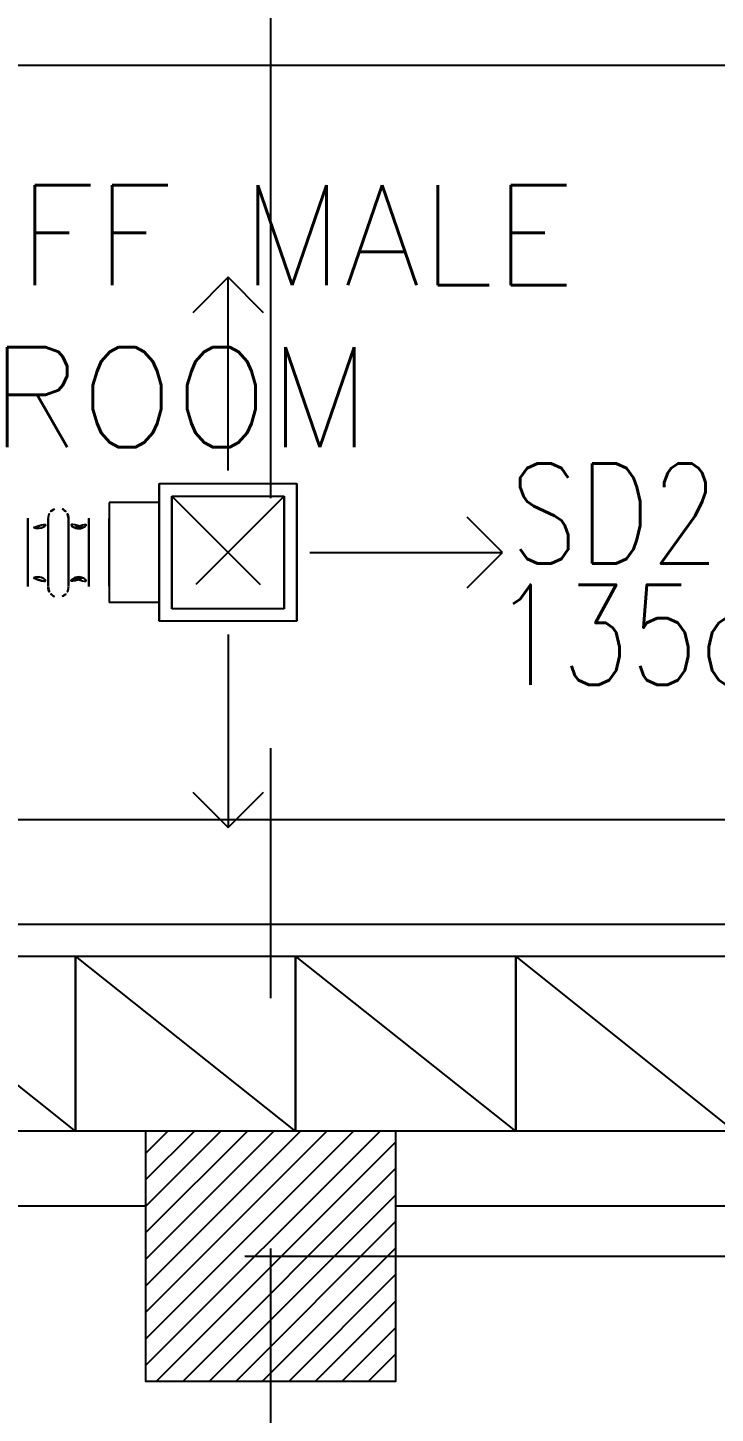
# Model space of a CAD drawing. Extents: x 417866230.2 to 417866327.8, y 43498045.5 to 43498135.4.
# Drawn here: x 417866266.511 to 417866267.886, y 43498114.408 to 43498117.178 of the extents above; entities that cross this region are included whole.
import ezdxf
from ezdxf.enums import TextEntityAlignment as Align

# ---------------------------------------------------------------- set-up
doc = ezdxf.new("R2010")
doc.units = 0
doc.header["$MEASUREMENT"] = 0
doc.linetypes.add('CENTERX2', pattern=[4, 2.5, -0.5, 0.5, -0.5])
doc.linetypes.add('HIDDEN', pattern=[0.375, 0.25, -0.125])
doc.layers.get('0').update_dxf_attribs({"linetype": 'CONTINUOUS'})
for name, color, linetype in [('AXES', 11, 'CENTERX2'), ('COL', 9, 'CONTINUOUS'), ('E-PANELBX', 9, 'CONTINUOUS'), ('EXDUCT', 10, 'CONTINUOUS'), ('HAT', 12, 'CONTINUOUS'), ('M-AC-FLEX', 3, 'CONTINUOUS'), ('M-EGU.', 2, 'CONTINUOUS'), ('RM-NAME', 9, 'CONTINUOUS'), ('SCD', 2, 'CONTINUOUS'), ('WALL', 4, 'CONTINUOUS')]:
    doc.layers.add(name, color=color, linetype=linetype)
doc.styles.add('ROMANS', font='ROMANS.shx', dxfattribs={"width": 0.6})

# ---------------------------------------------------------------- blocks, each defined once
blk = doc.blocks.new('*X91')
at = {"color": 0}
for p, q in [((49339.2, 62332.3), (49807.9, 62801)), ((49339.2, 62385.3), (49754.9, 62801)), ((49339.2, 62438.4), (49701.8, 62801)), ((49339.2, 62491.4), (49648.8, 62801)), ((49339.2, 62544.4), (49595.8, 62801)), ((49339.2, 62597.5), (49542.7, 62801)), ((49339.2, 62650.5), (49489.7, 62801)), ((49339.2, 62703.5), (49436.7, 62801)), ((49339.2, 62756.6), (49383.6, 62801)), ((49360.9, 62301), (49839.2, 62779.3)), ((49414, 62301), (49839.2, 62726.2)), ((49467, 62301), (49839.2, 62673.2)), ((49520, 62301), (49839.2, 62620.2)), ((49573.1, 62301), (49839.2, 62567.1)), ((49626.1, 62301), (49839.2, 62514.1)), ((49679.1, 62301), (49839.2, 62461.1)), ((49732.2, 62301), (49839.2, 62408)), ((49785.2, 62301), (49839.2, 62355))]:
    blk.add_line(p, q, dxfattribs=at)
blk = doc.blocks.new('COL50')
at = {"layer": 'COL'}
blk.add_lwpolyline([(-250, 250), (-250, -250), (250, -250), (250, 250)], close=True, dxfattribs=at)
blk = doc.blocks.new('RM1')
at = {"layer": 'RM-NAME', "style": 'ROMANS'}
for tag, p in [('ROOMNAME1', (0, 323.8)), ('ROOMNAME2', (0, 0))]:
    blk.add_attdef(tag, text='', height=200, dxfattribs=at).set_placement(p, align=Align.MIDDLE)

msp = doc.modelspace()

# ---------------------------------------------------------------- linework, layer by layer
at = {"layer": 'AXES'}
for p, q in [((417866266.9969, 43498056.2378), (417866266.9969, 43498134.7153)), ((417866230.9454, 43498114.7221), (417866300.0369, 43498114.7221))]:
    msp.add_line(p, q, dxfattribs=at)
at = {"layer": 'E-PANELBX'}
for p, q in [((417866266.6067, 43498114.9721), (417866266.1666, 43498115.3221)), ((417866267.0468, 43498114.9721), (417866266.6067, 43498115.3221)), ((417866267.4869, 43498114.9721), (417866267.0468, 43498115.3221)), ((417866267.9244, 43498114.9721), (417866267.4869, 43498115.3221))]:
    msp.add_line(p, q, dxfattribs=at)
for points in [[(417866266.1666, 43498115.3221), (417866266.6067, 43498115.3221), (417866266.6067, 43498114.9721), (417866266.1666, 43498114.9721)], [(417866266.6067, 43498115.3221), (417866267.0468, 43498115.3221), (417866267.0468, 43498114.9721), (417866266.6067, 43498114.9721)], [(417866267.0468, 43498115.3221), (417866267.4869, 43498115.3221), (417866267.4869, 43498114.9721), (417866267.0468, 43498114.9721)], [(417866267.4869, 43498115.3221), (417866267.9244, 43498115.3221), (417866267.9244, 43498114.9721), (417866267.4869, 43498114.9721)]]:
    msp.add_lwpolyline(points, close=True, dxfattribs=at)
at = {"layer": 'EXDUCT', "linetype": 'Continuous'}
for p, q in [((417866262.0471, 43498115.5951), (417866269.546, 43498115.5951)), ((417866269.546, 43498115.3851), (417866262.1473, 43498115.3851))]:
    msp.add_line(p, q, dxfattribs=at)
at = {"layer": 'M-AC-FLEX', "color": 11}
for p, q in [((417866266.5112, 43498116.1974), (417866266.5112, 43498116.0623)), ((417866266.5112, 43498116.1974), (417866266.5112, 43498116.0623)), ((417866266.5112, 43498116.0619), (417866266.5112, 43498116.197)), ((417866266.5112, 43498116.0619), (417866266.5112, 43498116.197)), ((417866266.5112, 43498116.0619), (417866266.5112, 43498116.197)), ((417866266.5112, 43498116.0619), (417866266.5112, 43498116.197)), ((417866266.5112, 43498116.0619), (417866266.5112, 43498116.197)), ((417866266.5112, 43498116.0619), (417866266.5112, 43498116.197)), ((417866266.5112, 43498116.1963), (417866266.5112, 43498116.0612)), ((417866266.5112, 43498116.1963), (417866266.5112, 43498116.0612)), ((417866266.5112, 43498116.1963), (417866266.5112, 43498116.0612)), ((417866266.5112, 43498116.1963), (417866266.5112, 43498116.0612)), ((417866266.5112, 43498116.1963), (417866266.5112, 43498116.0612)), ((417866266.5112, 43498116.1963), (417866266.5112, 43498116.0612)), ((417866266.5112, 43498116.0608), (417866266.5112, 43498116.1959)), ((417866266.5112, 43498116.0608), (417866266.5112, 43498116.1959)), ((417866266.5519, 43498116.1974), (417866266.5519, 43498116.0623)), ((417866266.5519, 43498116.1974), (417866266.5519, 43498116.0623)), ((417866266.5519, 43498116.0619), (417866266.5519, 43498116.197)), ((417866266.5519, 43498116.0619), (417866266.5519, 43498116.197)), ((417866266.5519, 43498116.0619), (417866266.5519, 43498116.197)), ((417866266.5519, 43498116.0619), (417866266.5519, 43498116.197)), ((417866266.5519, 43498116.0619), (417866266.5519, 43498116.197)), ((417866266.5519, 43498116.0619), (417866266.5519, 43498116.197)), ((417866266.5519, 43498116.0619), (417866266.5519, 43498116.197)), ((417866266.5519, 43498116.0619), (417866266.5519, 43498116.197)), ((417866266.5519, 43498116.0619), (417866266.5519, 43498116.197)), ((417866266.5519, 43498116.0619), (417866266.5519, 43498116.197)), ((417866266.5519, 43498116.1963), (417866266.5519, 43498116.0612)), ((417866266.5519, 43498116.1963), (417866266.5519, 43498116.0612)), ((417866266.5519, 43498116.1963), (417866266.5519, 43498116.0612)), ((417866266.5519, 43498116.1963), (417866266.5519, 43498116.0612)), ((417866266.5519, 43498116.1963), (417866266.5519, 43498116.0612)), ((417866266.5519, 43498116.1963), (417866266.5519, 43498116.0612)), ((417866266.5519, 43498116.1963), (417866266.5519, 43498116.0612)), ((417866266.5519, 43498116.1963), (417866266.5519, 43498116.0612)), ((417866266.5519, 43498116.1963), (417866266.5519, 43498116.0612)), ((417866266.5519, 43498116.1963), (417866266.5519, 43498116.0612)), ((417866266.5519, 43498116.0608), (417866266.5519, 43498116.1959)), ((417866266.5519, 43498116.0608), (417866266.5519, 43498116.1959)), ((417866266.5927, 43498116.1974), (417866266.5927, 43498116.0623)), ((417866266.5927, 43498116.1974), (417866266.5927, 43498116.0623)), ((417866266.5927, 43498116.0619), (417866266.5927, 43498116.197)), ((417866266.5927, 43498116.0619), (417866266.5927, 43498116.197)), ((417866266.5927, 43498116.0619), (417866266.5927, 43498116.197)), ((417866266.5927, 43498116.0619), (417866266.5927, 43498116.197)), ((417866266.5927, 43498116.0619), (417866266.5927, 43498116.197)), ((417866266.5927, 43498116.0619), (417866266.5927, 43498116.197)), ((417866266.5927, 43498116.0619), (417866266.5927, 43498116.197)), ((417866266.5927, 43498116.0619), (417866266.5927, 43498116.197)), ((417866266.5927, 43498116.0619), (417866266.5927, 43498116.197)), ((417866266.5927, 43498116.0619), (417866266.5927, 43498116.197)), ((417866266.5927, 43498116.1963), (417866266.5927, 43498116.0612)), ((417866266.5927, 43498116.1963), (417866266.5927, 43498116.0612)), ((417866266.5927, 43498116.1963), (417866266.5927, 43498116.0612)), ((417866266.5927, 43498116.1963), (417866266.5927, 43498116.0612)), ((417866266.5927, 43498116.1963), (417866266.5927, 43498116.0612)), ((417866266.5927, 43498116.1963), (417866266.5927, 43498116.0612)), ((417866266.5927, 43498116.1963), (417866266.5927, 43498116.0612)), ((417866266.5927, 43498116.1963), (417866266.5927, 43498116.0612)), ((417866266.5927, 43498116.1963), (417866266.5927, 43498116.0612)), ((417866266.5927, 43498116.1963), (417866266.5927, 43498116.0612)), ((417866266.5927, 43498116.0608), (417866266.5927, 43498116.1959)), ((417866266.5927, 43498116.0608), (417866266.5927, 43498116.1959)), ((417866266.6334, 43498116.1974), (417866266.6334, 43498116.0623)), ((417866266.6334, 43498116.1974), (417866266.6334, 43498116.0623)), ((417866266.6334, 43498116.0619), (417866266.6334, 43498116.197)), ((417866266.6334, 43498116.0619), (417866266.6334, 43498116.197)), ((417866266.6334, 43498116.0619), (417866266.6334, 43498116.197)), ((417866266.6334, 43498116.0619), (417866266.6334, 43498116.197)), ((417866266.6334, 43498116.0619), (417866266.6334, 43498116.197)), ((417866266.6334, 43498116.0619), (417866266.6334, 43498116.197)), ((417866266.6334, 43498116.1963), (417866266.6334, 43498116.0612)), ((417866266.6334, 43498116.1963), (417866266.6334, 43498116.0612)), ((417866266.6334, 43498116.1963), (417866266.6334, 43498116.0612)), ((417866266.6334, 43498116.1963), (417866266.6334, 43498116.0612)), ((417866266.6334, 43498116.1963), (417866266.6334, 43498116.0612)), ((417866266.6334, 43498116.1963), (417866266.6334, 43498116.0612)), ((417866266.6334, 43498116.0608), (417866266.6334, 43498116.1959)), ((417866266.6334, 43498116.0608), (417866266.6334, 43498116.1959)), ((417866266.6741, 43498116.0619), (417866266.6741, 43498116.197)), ((417866266.6741, 43498116.0619), (417866266.6741, 43498116.197)), ((417866266.6741, 43498116.0619), (417866266.6741, 43498116.197)), ((417866266.6741, 43498116.0619), (417866266.6741, 43498116.197)), ((417866266.6741, 43498116.1963), (417866266.6741, 43498116.0612)), ((417866266.6741, 43498116.1963), (417866266.6741, 43498116.0612)), ((417866266.6741, 43498116.1963), (417866266.6741, 43498116.0612)), ((417866266.6741, 43498116.1963), (417866266.6741, 43498116.0612))]:
    msp.add_line(p, q, dxfattribs=at)
at = {"layer": 'M-AC-FLEX'}
for points in [[(417866266.5112, 43498116.197, 1), (417866266.5519, 43498116.197, -1), (417866266.5927, 43498116.197)], [(417866266.5226, 43498116.1787, 0.554927), (417866266.5519, 43498116.197, -1), (417866266.5927, 43498116.197)], [(417866266.5226, 43498116.1787, 0.554927), (417866266.5519, 43498116.197, -1), (417866266.5927, 43498116.197)], [(417866266.524, 43498116.1781, 0.530339), (417866266.5519, 43498116.197, -1), (417866266.5927, 43498116.197)], [(417866266.6206, 43498116.1781, -0.530339), (417866266.5927, 43498116.197, 1), (417866266.5519, 43498116.197)], [(417866266.6334, 43498116.197, -1), (417866266.5927, 43498116.197, 1), (417866266.5519, 43498116.197)], [(417866266.622, 43498116.1787, -0.554927), (417866266.5927, 43498116.197, 1), (417866266.5519, 43498116.197)], [(417866266.5519, 43498116.197, -0.314352), (417866266.5647, 43498116.216, -0.314352)], [(417866266.5647, 43498116.216, 0.304577), (417866266.5519, 43498116.1977)], [(417866266.5927, 43498116.197, 0.314352), (417866266.5799, 43498116.216, 0.314352)], [(417866266.5799, 43498116.216, -0.304577), (417866266.5927, 43498116.1977)], [(417866266.5927, 43498116.197, 1), (417866266.6334, 43498116.197, -1), (417866266.6741, 43498116.197)], [(417866266.6041, 43498116.1787, 0.554927), (417866266.6334, 43498116.197, -1), (417866266.6741, 43498116.197)], [(417866266.5112, 43498116.197, -0.00451), (417866266.5112, 43498116.1974, 0.008922), (417866266.5112, 43498116.1981)], [(417866266.5112, 43498116.1974, 0.008922), (417866266.5112, 43498116.1981)], [(417866266.5112, 43498116.1979, -0.001808), (417866266.5112, 43498116.1977)], [(417866266.5112, 43498116.197, 0.01069), (417866266.5112, 43498116.1979, 0.01069)], [(417866266.5112, 43498116.1977, -0.004461), (417866266.5112, 43498116.1974)], [(417866266.5112, 43498116.1977, -0.004461), (417866266.5112, 43498116.1974)], [(417866266.5112, 43498116.1966, -0.008975), (417866266.5112, 43498116.1959)], [(417866266.5519, 43498116.197, 0.00451), (417866266.5519, 43498116.1974, -0.008922), (417866266.5519, 43498116.1981)], [(417866266.5519, 43498116.1974, -0.008922), (417866266.5519, 43498116.1981)], [(417866266.5519, 43498116.1979, 0.001808), (417866266.5519, 43498116.1977)], [(417866266.5519, 43498116.197, -0.01069), (417866266.5519, 43498116.1979, -0.01069)], [(417866266.5519, 43498116.1977, 0.004461), (417866266.5519, 43498116.1974)], [(417866266.5519, 43498116.1977, 0.004461), (417866266.5519, 43498116.1974)], [(417866266.5519, 43498116.1966, 0.008975), (417866266.5519, 43498116.1959)], [(417866266.5927, 43498116.197, -0.00451), (417866266.5927, 43498116.1974, 0.008922), (417866266.5927, 43498116.1981)], [(417866266.5927, 43498116.1974, 0.008922), (417866266.5927, 43498116.1981)], [(417866266.5927, 43498116.1979, -0.001808), (417866266.5927, 43498116.1977)], [(417866266.5927, 43498116.197, 0.01069), (417866266.5927, 43498116.1979, 0.01069)], [(417866266.5927, 43498116.1977, -0.004461), (417866266.5927, 43498116.1974)], [(417866266.5927, 43498116.1977, -0.004461), (417866266.5927, 43498116.1974)], [(417866266.5927, 43498116.1966, -0.008975), (417866266.5927, 43498116.1959)], [(417866266.6334, 43498116.197, 0.00451), (417866266.6334, 43498116.1974, -0.008922), (417866266.6334, 43498116.1981)], [(417866266.6334, 43498116.1974, -0.008922), (417866266.6334, 43498116.1981)], [(417866266.6334, 43498116.1979, 0.001808), (417866266.6334, 43498116.1977)], [(417866266.6334, 43498116.197, -0.01069), (417866266.6334, 43498116.1979, -0.01069)], [(417866266.6334, 43498116.1977, 0.004461), (417866266.6334, 43498116.1974)], [(417866266.6334, 43498116.1977, 0.004461), (417866266.6334, 43498116.1974)], [(417866266.6334, 43498116.1966, 0.008975), (417866266.6334, 43498116.1959)], [(417866266.5112, 43498116.0597, -1), (417866266.5519, 43498116.0597, 1), (417866266.5927, 43498116.0597)], [(417866266.5226, 43498116.078, -0.554927), (417866266.5519, 43498116.0597, 1), (417866266.5927, 43498116.0597)], [(417866266.5226, 43498116.078, -0.554927), (417866266.5519, 43498116.0597, 1), (417866266.5927, 43498116.0597)], [(417866266.524, 43498116.0786, -0.530339), (417866266.5519, 43498116.0597, 1), (417866266.5927, 43498116.0597)], [(417866266.6206, 43498116.0786, 0.530339), (417866266.5927, 43498116.0597, -1), (417866266.5519, 43498116.0597)], [(417866266.6334, 43498116.0597, 1), (417866266.5927, 43498116.0597, -1), (417866266.5519, 43498116.0597)], [(417866266.622, 43498116.078, 0.554927), (417866266.5927, 43498116.0597, -1), (417866266.5519, 43498116.0597)], [(417866266.5927, 43498116.0597, -1), (417866266.6334, 43498116.0597, 1), (417866266.6741, 43498116.0597)], [(417866266.6041, 43498116.078, -0.554927), (417866266.6334, 43498116.0597, 1), (417866266.6741, 43498116.0597)], [(417866266.5112, 43498116.0601, 0.008975), (417866266.5112, 43498116.0608)], [(417866266.5112, 43498116.0597, 0.00451), (417866266.5112, 43498116.0594, -0.008922), (417866266.5112, 43498116.0587)], [(417866266.5112, 43498116.0597, -0.01069), (417866266.5112, 43498116.0589, -0.01069)], [(417866266.5112, 43498116.059, 0.004461), (417866266.5112, 43498116.0594)], [(417866266.5112, 43498116.059, 0.004461), (417866266.5112, 43498116.0594)], [(417866266.5112, 43498116.0594, -0.008922), (417866266.5112, 43498116.0587)], [(417866266.5112, 43498116.0589, 0.001808), (417866266.5112, 43498116.059)], [(417866266.5519, 43498116.0601, -0.008975), (417866266.5519, 43498116.0608)], [(417866266.5519, 43498116.0597, -0.00451), (417866266.5519, 43498116.0594, 0.008922), (417866266.5519, 43498116.0587)], [(417866266.5519, 43498116.0597, 0.01069), (417866266.5519, 43498116.0589, 0.01069)], [(417866266.5519, 43498116.0597, 0.314352), (417866266.5647, 43498116.0407, 0.314352)], [(417866266.5519, 43498116.059, -0.004461), (417866266.5519, 43498116.0594)], [(417866266.5519, 43498116.059, -0.004461), (417866266.5519, 43498116.0594)], [(417866266.5519, 43498116.0594, 0.008922), (417866266.5519, 43498116.0587)], [(417866266.5519, 43498116.0589, -0.001808), (417866266.5519, 43498116.059)], [(417866266.5647, 43498116.0407, -0.304577), (417866266.5519, 43498116.059)], [(417866266.5927, 43498116.0597, -0.314352), (417866266.5799, 43498116.0407, -0.314352)], [(417866266.5799, 43498116.0407, 0.304577), (417866266.5927, 43498116.059)], [(417866266.5927, 43498116.0601, 0.008975), (417866266.5927, 43498116.0608)], [(417866266.5927, 43498116.0597, 0.00451), (417866266.5927, 43498116.0594, -0.008922), (417866266.5927, 43498116.0587)], [(417866266.5927, 43498116.0597, -0.01069), (417866266.5927, 43498116.0589, -0.01069)], [(417866266.5927, 43498116.059, 0.004461), (417866266.5927, 43498116.0594)], [(417866266.5927, 43498116.059, 0.004461), (417866266.5927, 43498116.0594)], [(417866266.5927, 43498116.0594, -0.008922), (417866266.5927, 43498116.0587)], [(417866266.5927, 43498116.0589, 0.001808), (417866266.5927, 43498116.059)], [(417866266.6334, 43498116.0601, -0.008975), (417866266.6334, 43498116.0608)], [(417866266.6334, 43498116.0597, -0.00451), (417866266.6334, 43498116.0594, 0.008922), (417866266.6334, 43498116.0587)], [(417866266.6334, 43498116.0597, 0.01069), (417866266.6334, 43498116.0589, 0.01069)], [(417866266.6334, 43498116.059, -0.004461), (417866266.6334, 43498116.0594)], [(417866266.6334, 43498116.059, -0.004461), (417866266.6334, 43498116.0594)], [(417866266.6334, 43498116.0594, 0.008922), (417866266.6334, 43498116.0587)], [(417866266.6334, 43498116.0589, -0.001808), (417866266.6334, 43498116.059)]]:
    msp.add_lwpolyline(points, format="xyb", dxfattribs=at)
at = {"layer": 'M-EGU.'}
for p, q in [((417866266.9116, 43498116.6791), (417866266.8409, 43498116.6084)), ((417866266.9116, 43498116.2929), (417866266.9116, 43498116.6791)), ((417866266.9823, 43498116.6084), (417866266.9116, 43498116.6791)), ((417866266.7741, 43498116.2666), (417866267.0491, 43498116.2666)), ((417866266.7741, 43498115.9916), (417866266.7741, 43498116.2666)), ((417866266.7741, 43498116.2666), (417866266.7741, 43498115.9916)), ((417866267.0491, 43498115.9916), (417866267.0491, 43498116.2666)), ((417866267.0491, 43498116.2666), (417866267.0491, 43498115.9916)), ((417866266.7741, 43498116.2291), (417866266.6741, 43498116.2291)), ((417866266.6741, 43498116.2291), (417866266.6741, 43498116.0291)), ((417866267.4603, 43498116.1291), (417866267.3896, 43498116.1998)), ((417866267.0754, 43498116.1291), (417866267.4603, 43498116.1291)), ((417866267.3896, 43498116.0584), (417866267.4603, 43498116.1291)), ((417866266.7741, 43498116.0291), (417866266.6741, 43498116.0291)), ((417866267.0491, 43498115.9916), (417866266.7741, 43498115.9916)), ((417866266.9116, 43498115.9653), (417866266.9116, 43498115.5791)), ((417866266.8409, 43498115.6498), (417866266.9116, 43498115.5791)), ((417866266.9116, 43498115.5791), (417866266.9823, 43498115.6498))]:
    msp.add_line(p, q, dxfattribs=at)
at = {"layer": 'M-EGU.', "linetype": 'HIDDEN'}
for p, q in [((417866266.7991, 43498116.2416), (417866267.0241, 43498116.2416)), ((417866266.7991, 43498116.2416), (417866267.0241, 43498116.0166)), ((417866267.0241, 43498116.2416), (417866266.7991, 43498116.0166)), ((417866266.7991, 43498116.0166), (417866266.7991, 43498116.2416)), ((417866266.7991, 43498116.2416), (417866266.7991, 43498116.0166)), ((417866267.0241, 43498116.0166), (417866267.0241, 43498116.2416)), ((417866267.0241, 43498116.2416), (417866267.0241, 43498116.0166)), ((417866267.0241, 43498116.0166), (417866266.7991, 43498116.0166))]:
    msp.add_line(p, q, dxfattribs=at)
at = {"layer": 'WALL'}
for p, q in [((417866265.1219, 43498117.1031), (417866268.3619, 43498117.1031)), ((417866268.3619, 43498114.9721), (417866265.1219, 43498114.9721)), ((417866266.7469, 43498114.8221), (417866265.1219, 43498114.8221)), ((417866270.0119, 43498114.8221), (417866267.2469, 43498114.8221))]:
    msp.add_line(p, q, dxfattribs=at)

# ---------------------------------------------------------------- block references
at = {"layer": 'COL', "xscale": 0.001000000047497451, "yscale": 0.0009999999892897904, "zscale": 0.001}
msp.add_blockref('COL50', (417866266.9969, 43498114.7221), dxfattribs=at)
at = {"layer": 'HAT'}
ref = msp.add_blockref('RM1', (417866266.8168, 43498116.4394), dxfattribs=dict(at, xscale=0.001000000047497451, yscale=0.0009999999892897904, zscale=0.001))
ref.add_attrib('ROOMNAME2', 'ROOM', dxfattribs={"layer": 'RM-NAME', "height": 0.2, "style": 'ROMANS'}).set_placement((417866266.8168, 43498116.4394), align=Align.MIDDLE)
ref.add_attrib('ROOMNAME1', 'STAFF MALE', dxfattribs={"layer": 'RM-NAME', "height": 0.2, "style": 'ROMANS'}).set_placement((417866266.8168, 43498116.7632), align=Align.MIDDLE)
at = {"layer": 'HAT', "xscale": 0.001000000047497451, "yscale": 0.0009999999892897904, "zscale": 0.001}
msp.add_blockref('*X91', (417866217.4076, 43498052.1711), dxfattribs=at)

# ---------------------------------------------------------------- texts
at = {"layer": 'SCD', "style": 'ROMANS', "width": 0.8}
for s, p in [('SD2', (417866267.4754, 43498116.107)), ('135cfm', (417866267.4408, 43498115.8643))]:
    msp.add_text(s, height=0.2, dxfattribs=at).set_placement(p)

doc.saveas('drawing.dxf')
